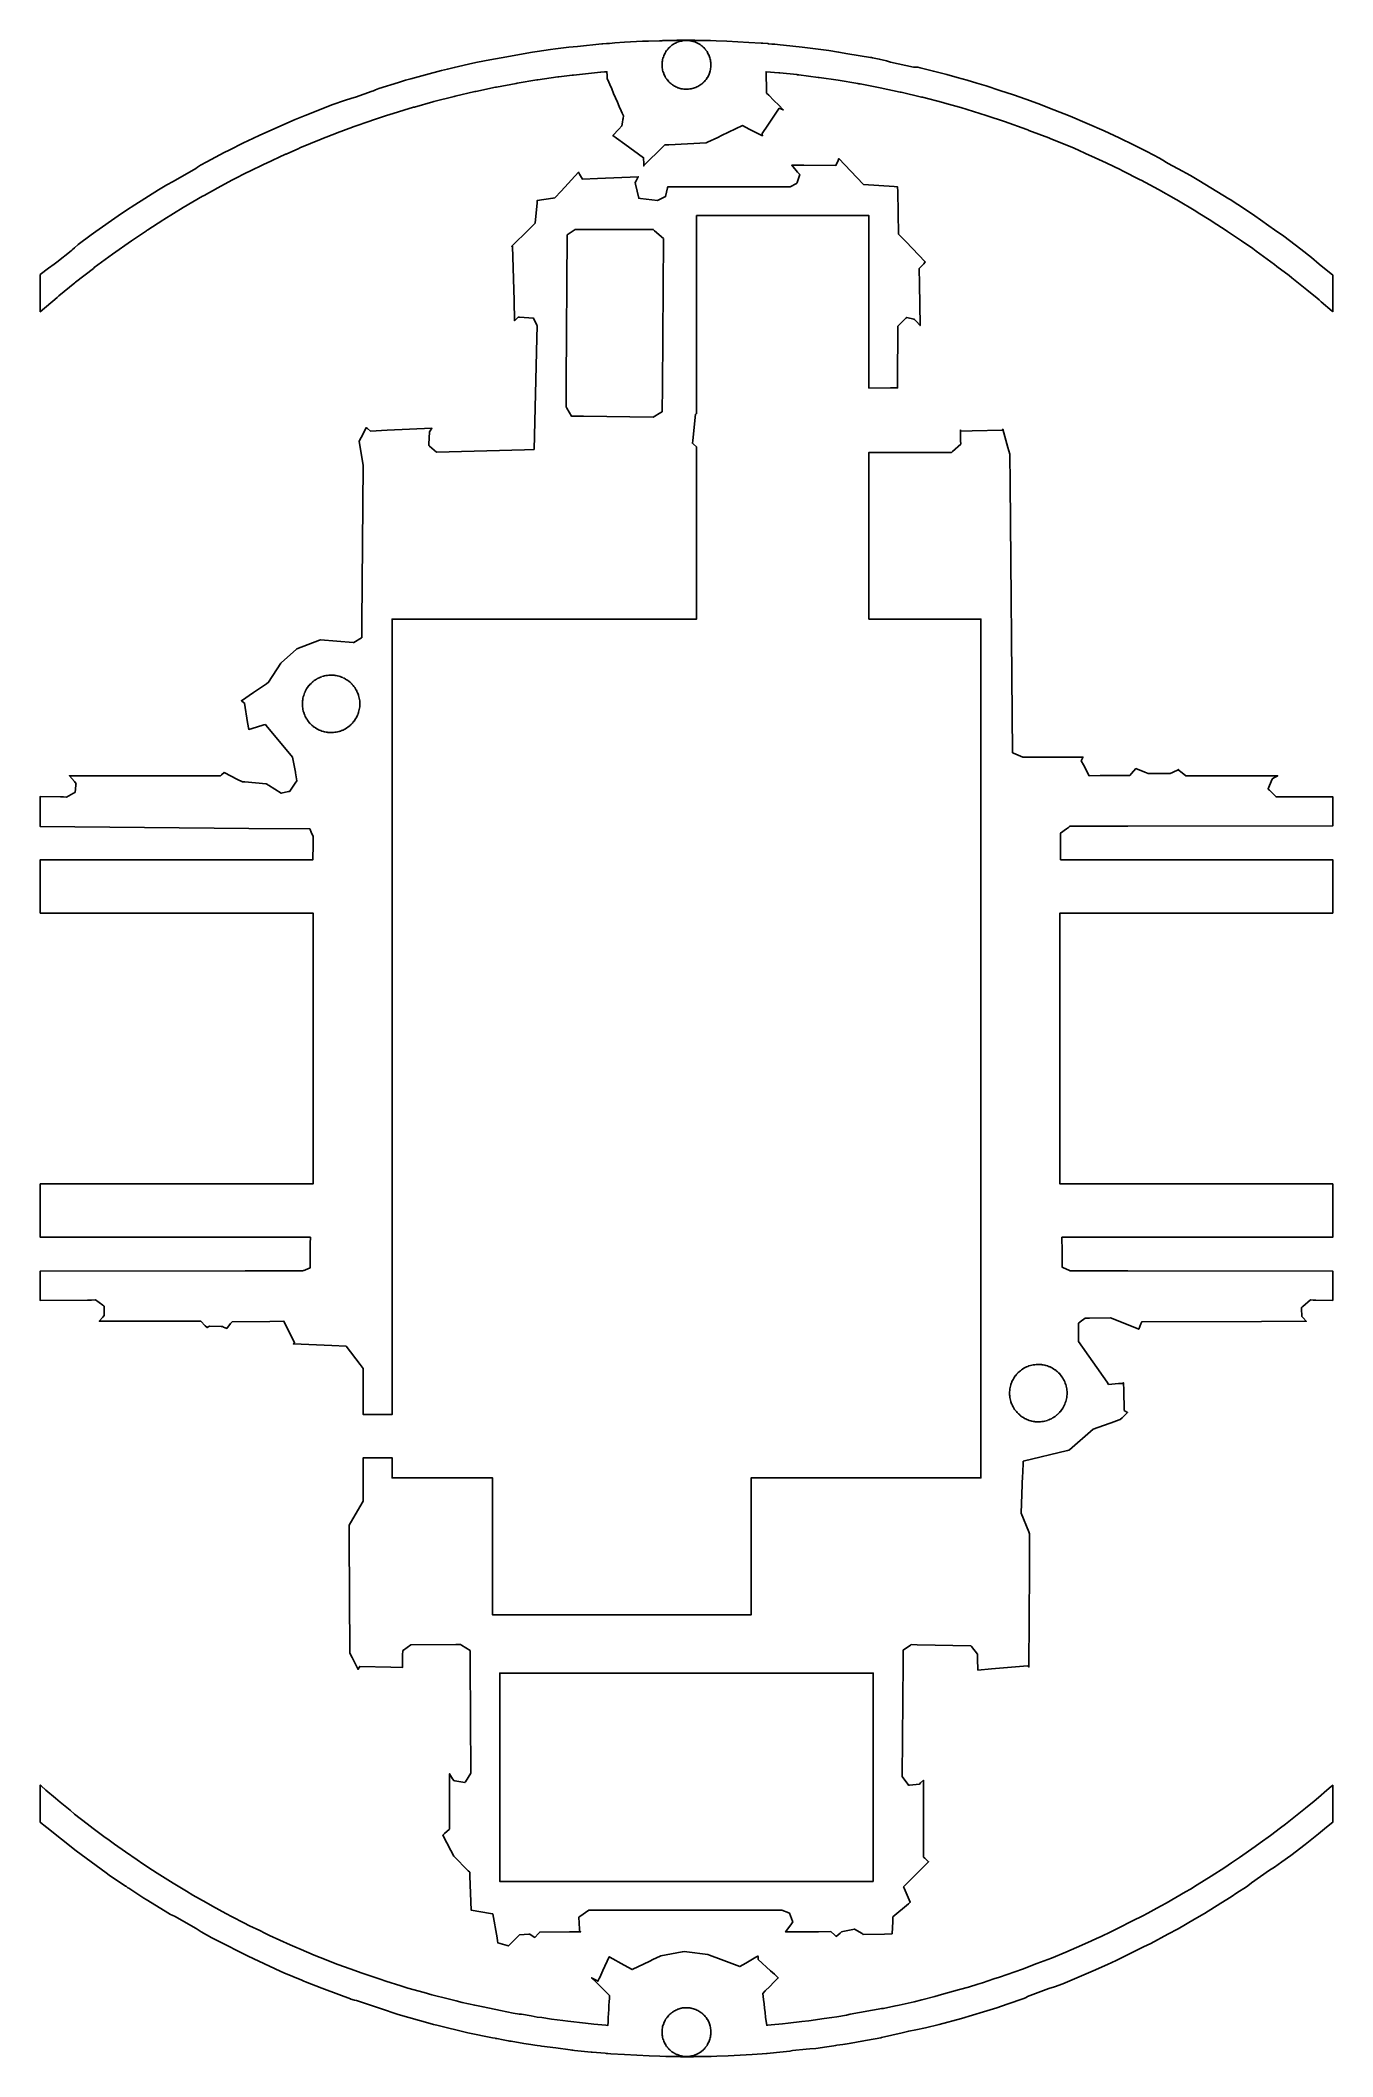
# Model space of a CAD drawing. Header units: millimetres. Extents: x -45 to 45, y -70 to 70.
import ezdxf

# ---------------------------------------------------------------- set-up
doc = ezdxf.new("R2010")
doc.units = ezdxf.units.MM
doc.layers.add('lower', color=7, linetype='Continuous')

msp = doc.modelspace()

# ---------------------------------------------------------------- linework, layer by layer
at = {"layer": 'lower'}
for points in [[(-44.42, 54.34), (-44.04, 54.62), (-43.84, 54.76), (-42.86, 55.55), (-42.78, 55.63), (-42.63, 55.77), (-42.37, 55.98), (-41.46, 56.66), (-41.13, 56.9), (-39.57, 57.98), (-39, 58.38), (-38.41, 58.76), (-36.78, 59.8), (-36.18, 60.14), (-35.75, 60.37), (-34.18, 61.28), (-34.05, 61.38), (-33.85, 61.51), (-33.41, 61.74), (-32.2, 62.39), (-31.84, 62.57), (-30.84, 63.07), (-30.55, 63.21), (-29.75, 63.59), (-29.08, 63.89), (-27.26, 64.7), (-26.55, 64.98), (-24.62, 65.75), (-23.81, 66.02), (-23.31, 66.18), (-23.04, 66.26), (-21.88, 66.66), (-21.8, 66.7), (-21.66, 66.77), (-21.42, 66.86), (-20.06, 67.28), (-19.56, 67.43), (-19.19, 67.53), (-18.17, 67.81), (-17.06, 68.1), (-16.65, 68.21), (-16.17, 68.31), (-14.88, 68.61), (-14.56, 68.68), (-13.69, 68.86), (-12.9, 69), (-10.72, 69.38), (-10.39, 69.43), (-9.46, 69.57), (-9.12, 69.61), (-8.19, 69.73), (-7.58, 69.79), (-5.9, 69.96), (-5.82, 69.97), (-5.58, 69.99), (-5.37, 70), (-5, 70.03), (-4.32, 70.07), (-3.07, 70.14), (-2.65, 70.16), (-1.88, 70.18), (-1.73, 70.18), (-1.7, 70.18), (-1.67, 70.19), (-0.75, 70.2), (-0.74, 70.2), (-0.73, 70.2), (-0.71, 70.2), (-0.66, 70.21), (-0.63, 70.21), (-0.59, 70.21), (-0.54, 70.21), (-0.48, 70.21), (-0.39, 70.21), (-0.33, 70.21), (-0.26, 70.21), (-0.19, 70.21), (-0.14, 70.21), (-0.13, 70.21), (-0.08, 70.21), (-0.06, 70.21), (-0.02, 70.21), (-0.01, 70.21), (0.04, 70.21), (0.1, 70.21), (0.16, 70.21), (0.22, 70.21), (0.26, 70.21), (0.32, 70.21), (0.37, 70.21), (0.41, 70.21), (0.45, 70.21), (0.47, 70.21), (0.5, 70.21), (0.52, 70.21), (0.53, 70.21), (0.54, 70.21), (0.55, 70.21), (0.63, 70.2), (1.07, 70.19), (1.12, 70.19), (1.41, 70.19), (1.44, 70.19), (1.47, 70.19), (1.49, 70.19), (1.51, 70.19), (1.66, 70.19), (2.07, 70.18), (2.82, 70.15), (4.35, 70.06), (5.19, 70.02), (5.31, 70.01), (5.66, 69.98), (5.72, 69.97), (5.95, 69.95), (6.16, 69.94), (6.53, 69.9), (6.75, 69.88), (7.4, 69.81), (8.06, 69.74), (8.99, 69.62), (9.91, 69.5), (10.59, 69.39), (11.23, 69.27), (12.81, 69.01), (12.88, 69.01), (12.96, 69), (13.42, 68.9), (13.92, 68.77), (14.2, 68.7), (15.8, 68.35), (15.91, 68.35), (16.1, 68.33), (16.27, 68.3), (17.2, 68.06), (18.14, 67.82), (18.84, 67.63), (19.55, 67.43), (20.22, 67.23), (20.88, 67.03), (21.82, 66.72), (22.78, 66.41), (23.63, 66.11), (24.46, 65.81), (25.59, 65.37), (26.73, 64.92), (27.9, 64.41), (29.08, 63.9), (30.12, 63.41), (31.18, 62.9), (32.05, 62.46), (32.94, 62), (33.18, 61.86), (33.42, 61.71), (33.55, 61.63), (34.54, 61.09), (34.79, 60.97), (35.1, 60.8), (35.68, 60.44), (37.78, 59.16), (37.87, 59.12), (38.93, 58.42), (39.59, 57.98), (39.97, 57.71), (40.56, 57.3), (40.96, 57.02), (41.59, 56.56), (42.78, 55.66), (43.53, 55.08), (44.07, 54.63), (45, 53.86), (45, 51.31), (44.96, 51.34), (44.2, 52), (44.05, 52.13), (43.91, 52.25), (43.19, 52.84), (42.16, 53.66), (41.96, 53.83), (41.11, 54.47), (40.95, 54.6), (39.68, 55.52), (39.43, 55.71), (38.66, 56.24), (38.51, 56.35), (37.68, 56.9), (37.51, 57.01), (36.68, 57.55), (36.51, 57.66), (35.63, 58.2), (35.46, 58.31), (34.15, 59.09), (34.12, 59.11), (34.1, 59.12), (32.86, 59.82), (31.66, 60.46), (31.59, 60.5), (30.37, 61.12), (30.31, 61.15), (30.25, 61.18), (29.23, 61.67), (28.2, 62.15), (28.15, 62.17), (28.09, 62.2), (26.99, 62.69), (25.33, 63.37), (25.24, 63.41), (23.85, 63.94), (23.78, 63.97), (23.69, 64), (22.15, 64.56), (20.95, 64.95), (20.88, 64.98), (19.1, 65.52), (19.01, 65.55), (17.98, 65.84), (17.93, 65.85), (17.85, 65.87), (16.44, 66.24), (16.37, 66.26), (14.96, 66.59), (14.88, 66.61), (13.49, 66.9), (12.09, 67.17), (12.01, 67.18), (11.94, 67.2), (10.57, 67.43), (9.23, 67.62), (9.16, 67.63), (7.82, 67.8), (7.74, 67.81), (7.68, 67.82), (6.49, 67.94), (6.44, 67.94), (5.54, 68.02), (5.55, 67.75), (5.55, 67.47), (5.56, 67.19), (5.56, 66.91), (5.57, 66.73), (5.57, 66.54), (5.73, 66.38), (6.08, 66.03), (6.42, 65.69), (6.74, 65.36), (6.51, 65.46), (6.46, 65.48), (6.27, 65.2), (6.08, 64.92), (5.85, 64.59), (5.66, 64.31), (5.27, 63.72), (5.28, 63.67), (5.29, 63.56), (4.37, 64.03), (3.9, 64.27), (2.44, 63.57), (2.19, 63.45), (1.46, 63.11), (1.36, 63.06), (-1.22, 62.94), (-1.5, 62.92), (-1.64, 62.79), (-2.95, 61.52), (-2.96, 61.5), (-2.98, 61.45), (-2.98, 61.61), (-2.99, 62.03), (-4.3, 62.97), (-4.88, 63.39), (-5.13, 63.57), (-4.71, 64.02), (-4.5, 64.25), (-4.46, 64.52), (-4.43, 64.7), (-4.42, 64.76), (-4.39, 64.95), (-4.47, 65.13), (-4.55, 65.31), (-4.68, 65.61), (-4.81, 65.9), (-4.95, 66.21), (-5.08, 66.51), (-5.21, 66.82), (-5.35, 67.13), (-5.49, 67.45), (-5.52, 67.52), (-5.53, 67.77), (-5.54, 68.02), (-5.54, 68.02), (-5.71, 68.01), (-5.96, 67.99), (-5.98, 67.99), (-7.88, 67.79), (-7.97, 67.78), (-8.9, 67.67), (-8.95, 67.66), (-10.36, 67.46), (-10.43, 67.45), (-11.8, 67.22), (-11.87, 67.21), (-13.24, 66.95), (-13.31, 66.94), (-14.68, 66.65), (-14.75, 66.64), (-16.12, 66.32), (-16.18, 66.3), (-17.6, 65.94), (-17.67, 65.92), (-18.95, 65.56), (-19.01, 65.55), (-20.74, 65.02), (-20.83, 64.99), (-21.94, 64.63), (-21.99, 64.61), (-23.21, 64.18), (-23.27, 64.16), (-24.32, 63.77), (-24.37, 63.75), (-25.39, 63.35), (-25.44, 63.33), (-26.92, 62.72), (-26.99, 62.68), (-27.89, 62.29), (-27.93, 62.27), (-29.29, 61.64), (-29.36, 61.61), (-30.51, 61.05), (-30.57, 61.02), (-31.57, 60.51), (-31.61, 60.49), (-31.66, 60.46), (-32.63, 59.94), (-33.59, 59.41), (-33.64, 59.38), (-33.7, 59.35), (-35.06, 58.56), (-36.4, 57.73), (-36.46, 57.69), (-37.52, 57.01), (-37.57, 56.98), (-37.61, 56.95), (-38.59, 56.29), (-38.66, 56.24), (-39.98, 55.31), (-41.24, 54.38), (-41.3, 54.33), (-42.54, 53.37), (-42.6, 53.32), (-43.71, 52.42), (-43.76, 52.37), (-43.83, 52.31), (-45, 51.31), (-45, 53.89), (-44.42, 54.34)], [(0.86, 69.97), (0.82, 69.99), (0.82, 69.99), (0.77, 70.01), (0.73, 70.04), (0.72, 70.04), (0.68, 70.06), (0.68, 70.06), (0.63, 70.08), (0.58, 70.1), (0.58, 70.1), (0.53, 70.12), (0.47, 70.13), (0.47, 70.13), (0.42, 70.15), (0.42, 70.15), (0.37, 70.16), (0.31, 70.17), (0.31, 70.17), (0.26, 70.18), (0.26, 70.18), (0.2, 70.19), (0.14, 70.19), (0.14, 70.19), (0.09, 70.2), (0.09, 70.2), (0.03, 70.2), (0.03, 70.2), (-0.03, 70.2), (-0.07, 70.2), (-0.07, 70.2), (-0.11, 70.2), (-0.16, 70.19), (-0.16, 70.19), (-0.22, 70.19), (-0.28, 70.18), (-0.28, 70.18), (-0.34, 70.16), (-0.34, 70.16), (-0.41, 70.15), (-0.41, 70.15), (-0.46, 70.14), (-0.52, 70.12), (-0.52, 70.12), (-0.58, 70.1), (-0.58, 70.1), (-0.64, 70.07), (-0.64, 70.07), (-0.71, 70.04), (-0.71, 70.04), (-0.77, 70.01), (-0.84, 69.98), (-0.84, 69.98), (-0.9, 69.95), (-0.9, 69.94), (-0.95, 69.91), (-0.96, 69.91), (-1.01, 69.87), (-1.01, 69.87), (-1.06, 69.83), (-1.11, 69.79), (-1.11, 69.78), (-1.16, 69.74), (-1.16, 69.74), (-1.22, 69.68), (-1.22, 69.68), (-1.28, 69.62), (-1.28, 69.62), (-1.33, 69.56), (-1.33, 69.55), (-1.38, 69.49), (-1.39, 69.49), (-1.43, 69.42), (-1.43, 69.42), (-1.47, 69.35), (-1.48, 69.34), (-1.51, 69.27), (-1.52, 69.27), (-1.55, 69.2), (-1.55, 69.19), (-1.58, 69.12), (-1.58, 69.12), (-1.61, 69.04), (-1.61, 69.04), (-1.64, 68.96), (-1.64, 68.96), (-1.66, 68.88), (-1.66, 68.87), (-1.67, 68.8), (-1.67, 68.79), (-1.69, 68.71), (-1.69, 68.71), (-1.7, 68.63), (-1.7, 68.63), (-1.7, 68.55), (-1.7, 68.54), (-1.7, 68.46), (-1.7, 68.46), (-1.7, 68.38), (-1.7, 68.37), (-1.69, 68.29), (-1.69, 68.29), (-1.68, 68.21), (-1.67, 68.21), (-1.66, 68.13), (-1.66, 68.12), (-1.64, 68.05), (-1.64, 68.04), (-1.61, 67.97), (-1.61, 67.96), (-1.59, 67.89), (-1.58, 67.88), (-1.55, 67.81), (-1.55, 67.8), (-1.52, 67.73), (-1.52, 67.73), (-1.48, 67.66), (-1.48, 67.65), (-1.43, 67.59), (-1.43, 67.58), (-1.39, 67.52), (-1.38, 67.51), (-1.34, 67.45), (-1.33, 67.45), (-1.28, 67.38), (-1.28, 67.38), (-1.23, 67.32), (-1.22, 67.32), (-1.17, 67.26), (-1.16, 67.26), (-1.1, 67.21), (-1.1, 67.2), (-1.04, 67.15), (-1.03, 67.15), (-0.97, 67.1), (-0.97, 67.1), (-0.9, 67.06), (-0.9, 67.06), (-0.83, 67.01), (-0.82, 67.01), (-0.75, 66.98), (-0.75, 66.97), (-0.68, 66.94), (-0.67, 66.94), (-0.6, 66.91), (-0.59, 66.91), (-0.52, 66.88), (-0.52, 66.88), (-0.44, 66.86), (-0.43, 66.86), (-0.36, 66.84), (-0.35, 66.84), (-0.27, 66.82), (-0.27, 66.82), (-0.19, 66.81), (-0.19, 66.81), (-0.11, 66.8), (-0.1, 66.8), (-0.02, 66.8), (-0.02, 66.8), (0.06, 66.8), (0.07, 66.8), (0.15, 66.81), (0.15, 66.81), (0.23, 66.82), (0.23, 66.82), (0.31, 66.83), (0.32, 66.83), (0.39, 66.85), (0.4, 66.85), (0.48, 66.87), (0.48, 66.87), (0.56, 66.89), (0.56, 66.89), (0.63, 66.92), (0.64, 66.92), (0.71, 66.96), (0.72, 66.96), (0.79, 66.99), (0.79, 67), (0.86, 67.03), (0.86, 67.04), (0.93, 67.08), (0.94, 67.08), (1, 67.13), (1.01, 67.13), (1.07, 67.18), (1.07, 67.18), (1.13, 67.23), (1.14, 67.24), (1.19, 67.29), (1.2, 67.29), (1.25, 67.35), (1.26, 67.35), (1.31, 67.41), (1.31, 67.42), (1.36, 67.48), (1.36, 67.48), (1.41, 67.55), (1.41, 67.55), (1.45, 67.62), (1.46, 67.62), (1.5, 67.69), (1.5, 67.7), (1.53, 67.77), (1.54, 67.77), (1.57, 67.84), (1.57, 67.85), (1.6, 67.92), (1.6, 67.93), (1.63, 68), (1.63, 68.01), (1.65, 68.08), (1.65, 68.09), (1.67, 68.17), (1.67, 68.17), (1.68, 68.25), (1.68, 68.25), (1.69, 68.33), (1.69, 68.34), (1.7, 68.42), (1.7, 68.42), (1.7, 68.5), (1.7, 68.58), (1.7, 68.58), (1.69, 68.66), (1.69, 68.66), (1.68, 68.74), (1.68, 68.74), (1.67, 68.82), (1.67, 68.82), (1.65, 68.9), (1.65, 68.9), (1.63, 68.98), (1.63, 68.98), (1.61, 69.06), (1.61, 69.06), (1.58, 69.13), (1.58, 69.14), (1.55, 69.21), (1.54, 69.21), (1.51, 69.28), (1.51, 69.28), (1.47, 69.35), (1.47, 69.36), (1.43, 69.42), (1.43, 69.43), (1.38, 69.49), (1.38, 69.49), (1.33, 69.55), (1.33, 69.56), (1.28, 69.62), (1.28, 69.62), (1.25, 69.65), (1.22, 69.68), (1.22, 69.69), (1.17, 69.73), (1.17, 69.74), (1.12, 69.78), (1.11, 69.78), (1.07, 69.82), (1.03, 69.85), (1.03, 69.86), (0.99, 69.88), (0.95, 69.91), (0.95, 69.91), (0.91, 69.94), (0.9, 69.94), (0.86, 69.97)], [(-43.59, 17.52), (-43.39, 17.52), (-43.18, 17.51), (-42.68, 17.78), (-42.66, 17.79), (-42.65, 17.8), (-42.62, 17.81), (-42.6, 17.83), (-42.58, 17.83), (-42.52, 18.35), (-42.52, 18.36), (-42.52, 18.37), (-42.52, 18.38), (-42.51, 18.43), (-42.63, 18.59), (-42.97, 19), (-40.12, 19), (-32.45, 19), (-32.38, 19.06), (-32.19, 19.21), (-31.26, 18.74), (-30.91, 18.57), (-30.75, 18.56), (-29.27, 18.43), (-29.18, 18.38), (-29.17, 18.37), (-29.16, 18.36), (-29.14, 18.35), (-29.12, 18.34), (-28.22, 17.78), (-27.71, 17.89), (-27.69, 17.9), (-27.67, 17.9), (-27.65, 17.9), (-27.64, 17.91), (-27.62, 17.91), (-27.2, 18.55), (-27.19, 18.56), (-27.14, 18.64), (-27.23, 19.2), (-27.24, 19.24), (-27.43, 20.3), (-29.28, 22.5), (-29.33, 22.56), (-29.43, 22.53), (-29.95, 22.38), (-30.49, 22.22), (-30.57, 22.71), (-30.78, 24.05), (-30.84, 24.09), (-31, 24.22), (-30.15, 24.79), (-29.25, 25.4), (-29.1, 25.5), (-28.26, 26.83), (-28.23, 26.86), (-27.16, 27.8), (-27.13, 27.83), (-25.55, 28.43), (-25.5, 28.45), (-23.22, 28.28), (-23.16, 28.28), (-22.64, 28.59), (-22.62, 28.6), (-22.62, 29.33), (-22.61, 29.65), (-22.51, 40.63), (-22.77, 42.13), (-22.79, 42.3), (-22.66, 42.55), (-22.31, 43.23), (-22.22, 43.17), (-22, 43), (-20.84, 43.05), (-17.73, 43.19), (-17.85, 43.02), (-17.89, 42.95), (-17.94, 42.09), (-17.94, 41.99), (-17.89, 41.95), (-17.4, 41.52), (-11.28, 41.7), (-10.61, 41.72), (-10.43, 49.47), (-10.41, 50.32), (-10.43, 50.37), (-10.65, 50.86), (-11.62, 50.92), (-11.72, 50.92), (-11.79, 50.86), (-11.97, 50.68), (-12.01, 52.09), (-12.12, 55.87), (-12.13, 55.87), (-12.17, 55.87), (-10.98, 57.04), (-10.54, 57.47), (-10.41, 58.89), (-10.4, 59.05), (-9.3, 59.21), (-9.18, 59.23), (-8.73, 59.71), (-7.51, 61.02), (-7.44, 60.89), (-7.25, 60.55), (-6.2, 60.59), (-3.36, 60.71), (-3.51, 60.42), (-3.57, 60.31), (-3.55, 60.2), (-3.33, 59.21), (-3.2, 59.2), (-2.02, 59.06), (-1.52, 59.3), (-1.46, 59.33), (-1.32, 59.93), (-1.3, 60), (-0.46, 60), (7.21, 60.01), (7.65, 60.24), (7.69, 60.26), (7.71, 60.32), (7.89, 60.86), (7.74, 61.03), (7.33, 61.51), (8.17, 61.51), (10.41, 61.5), (10.56, 61.85), (10.61, 61.97), (11.87, 60.66), (12.33, 60.17), (14.47, 60.02), (14.7, 60), (14.71, 59.68), (14.77, 56.72), (15.27, 56.2), (16.63, 54.78), (16.52, 54.65), (16.2, 54.31), (16.22, 53.24), (16.27, 50.34), (15.99, 50.66), (15.88, 50.77), (15.83, 50.79), (15.34, 50.91), (15.27, 50.85), (14.72, 50.3), (14.7, 46.42), (14.7, 46), (14.21, 46), (12.7, 45.99), (12.7, 46.48), (12.7, 55.58), (12.7, 58), (1.88, 58), (0.7, 58), (0.7, 55.58), (0.7, 45.14), (0.7, 44.22), (0.65, 44.18), (0.63, 44.17), (0.43, 42.35), (0.41, 42.15), (0.48, 42.09), (0.7, 41.89), (0.7, 41.31), (0.7, 32.23), (0.7, 29.9), (-15.36, 29.9), (-20.5, 29.9), (-20.5, 29.62), (-20.5, 28.16), (-20.5, 28.11), (-20.5, 28.06), (-20.5, 28.01), (-20.5, 27.96), (-20.5, 27.91), (-20.5, 27.85), (-20.5, 27.79), (-20.5, 27.72), (-20.5, 27.66), (-20.5, 27.59), (-20.5, 27.52), (-20.5, 27.45), (-20.5, 27.37), (-20.5, 27.3), (-20.5, 27.22), (-20.5, 27.14), (-20.5, 27.07), (-20.5, 26.99), (-20.5, 26.92), (-20.5, 26.85), (-20.5, 26.78), (-20.5, 26.72), (-20.5, 26.66), (-20.5, 26.61), (-20.5, 26.57), (-20.5, 26.53), (-20.5, 26.5), (-20.5, -21.11), (-20.5, -21.13), (-20.5, -21.17), (-20.5, -21.21), (-20.5, -21.26), (-20.5, -23.52), (-20.5, -23.54), (-20.5, -23.56), (-20.5, -23.58), (-20.5, -23.61), (-20.5, -23.64), (-20.5, -23.67), (-20.5, -23.7), (-20.5, -23.74), (-20.5, -23.78), (-20.5, -23.82), (-20.5, -23.86), (-20.5, -23.9), (-20.5, -23.94), (-20.5, -23.98), (-20.5, -24.03), (-20.5, -24.07), (-20.5, -24.99), (-20.5, -25.5), (-20.91, -25.5), (-21.27, -25.5), (-22.51, -25.5), (-22.51, -23.8), (-22.51, -22.29), (-22.72, -22.01), (-23.71, -20.72), (-24.7, -20.68), (-27.37, -20.57), (-27.35, -20.55), (-27.29, -20.48), (-27.5, -20.08), (-28.04, -19), (-29.02, -19.01), (-31.64, -19.03), (-31.75, -19.15), (-32.02, -19.49), (-32.24, -19.4), (-32.32, -19.37), (-32.41, -19.36), (-33.21, -19.34), (-33.26, -19.37), (-33.39, -19.44), (-33.51, -19.32), (-33.83, -19), (-38.99, -19), (-40.9, -19), (-40.65, -18.71), (-40.56, -18.6), (-40.55, -18.53), (-40.55, -18.52), (-40.55, -17.96), (-40.56, -17.95), (-40.57, -17.94), (-40.58, -17.93), (-40.6, -17.92), (-40.62, -17.9), (-40.65, -17.88), (-41.15, -17.51), (-41.43, -17.52), (-41.71, -17.52), (-45, -17.55), (-45, -15.5), (-30.73, -15.49), (-28.73, -15.49), (-26.73, -15.49), (-26.69, -15.47), (-26.64, -15.45), (-26.59, -15.43), (-26.54, -15.41), (-26.21, -15.28), (-26.21, -15.11), (-26.2, -14.86), (-26.2, -14.4), (-26.2, -13.57), (-26.19, -13.14), (-45, -13.14), (-45, -9.43), (-26, -9.43), (-26, -9.34), (-26, -9.34), (-26, -9.34), (-26, -8.55), (-26, -8.55), (-26, -8.54), (-26, -8.53), (-26, -7.83), (-26, -7.82), (-26, -7.81), (-26, -7.18), (-26, -7.17), (-26, -7.15), (-26, -7.13), (-26, -6.56), (-26, -6.54), (-26, -6.52), (-26, -6.5), (-26, -6.48), (-26, -6.46), (-26, -6.45), (-26, -6.43), (-26, -6.41), (-26, -6.4), (-26, -6.38), (-26, -6.37), (-26, -6.36), (-26, -6.35), (-26, -6.34), (-26, 4.25), (-26, 6.49), (-26, 6.5), (-26, 6.51), (-26, 6.53), (-26, 6.54), (-26, 6.56), (-26, 6.57), (-26, 6.59), (-26, 6.61), (-26, 6.63), (-26, 6.65), (-26, 6.67), (-26, 6.69), (-26, 6.71), (-26, 6.74), (-26, 7.26), (-26, 7.28), (-26, 7.3), (-26, 7.89), (-26, 7.91), (-26, 7.92), (-26, 7.94), (-26, 8.61), (-26, 8.62), (-26, 8.62), (-26, 8.63), (-26, 8.64), (-26, 9.42), (-26, 9.42), (-26, 9.42), (-26, 9.42), (-26, 9.43), (-45, 9.43), (-45, 13.14), (-29.82, 13.14), (-26.02, 13.14), (-26.02, 13.31), (-26.01, 14.07), (-26.01, 14.5), (-26.01, 14.77), (-26.13, 15.06), (-26.16, 15.13), (-26.18, 15.19), (-26.2, 15.24), (-26.22, 15.29), (-30.49, 15.33), (-45, 15.45), (-45, 17.55), (-43.59, 17.52)], [(-8.23, 56.71), (-8.31, 56.66), (-8.38, 46.44), (-8.39, 44.68), (-8.33, 44.59), (-8.01, 44.04), (-7.17, 44.03), (-2.32, 43.96), (-1.78, 44.29), (-1.69, 44.34), (-1.68, 46.11), (-1.61, 56.4), (-2.22, 56.95), (-2.32, 57.04), (-6.95, 57.04), (-7.75, 57.04), (-8.23, 56.71)], [(26.05, 13.13), (44.94, 13.14), (45, 13.14), (45, 9.43), (26.45, 9.43), (26, 9.43), (26, 9.42), (26, 9.42), (26, 9.41), (26, 8.6), (26, 8.59), (26, 8.59), (26, 8.58), (26, 7.86), (26, 7.85), (26, 7.84), (26, 7.2), (26, 7.18), (26, 7.16), (26, 7.15), (26, 6.56), (26, 6.54), (26, 6.52), (26, 6.5), (26, 6.48), (26, 6.46), (26, 6.45), (26, 6.43), (26, 6.41), (26, 6.4), (26, 6.38), (26, 6.37), (26, 6.36), (26, 6.35), (26, 6.34), (26, -4.25), (26, -6.49), (26, -6.5), (26, -6.51), (26, -6.53), (26, -6.54), (26, -6.56), (26, -6.57), (26, -6.59), (26, -6.61), (26, -6.63), (26, -6.65), (26, -6.67), (26, -6.69), (26, -6.71), (26, -6.74), (26, -7.25), (26, -7.27), (26, -7.29), (26, -7.87), (26, -7.88), (26, -7.9), (26, -7.91), (26, -8.56), (26, -8.57), (26, -8.58), (26, -8.59), (26, -9.34), (26, -9.34), (26, -9.34), (26, -9.34), (26, -9.43), (45, -9.43), (45, -13.14), (30.89, -13.14), (26.15, -13.14), (26.16, -14.12), (26.16, -14.67), (26.16, -15.01), (26.16, -15.22), (26.52, -15.39), (26.58, -15.42), (26.63, -15.44), (26.68, -15.47), (26.73, -15.49), (30.73, -15.49), (45, -15.5), (45, -17.54), (43.83, -17.52), (43.65, -17.52), (43.46, -17.51), (42.92, -17.96), (42.9, -17.98), (42.87, -18), (42.86, -18.02), (42.84, -18.03), (42.83, -18.03), (42.83, -18.04), (42.83, -18.04), (42.82, -18.04), (42.82, -18.05), (42.82, -18.11), (42.85, -18.66), (42.94, -18.76), (43.16, -19), (40.05, -19.01), (31.71, -19.03), (31.65, -19.17), (31.49, -19.55), (30.06, -18.96), (29.52, -18.75), (28.07, -18.77), (27.77, -18.78), (27.42, -19.04), (27.4, -19.06), (27.31, -19.13), (27.31, -19.19), (27.29, -20.41), (29.29, -23.24), (29.39, -23.39), (30.09, -23.34), (30.14, -23.34), (30.37, -23.32), (30.39, -23.31), (30.43, -23.28), (30.45, -23.8), (30.49, -25.21), (30.55, -25.25), (30.72, -25.36), (30.34, -25.71), (30.19, -25.84), (29.87, -25.95), (29.83, -25.97), (28.32, -26.51), (26.67, -27.94), (26.62, -27.98), (26.54, -28), (23.45, -28.75), (23.42, -29.63), (23.41, -29.72), (23.3, -32.37), (23.83, -33.66), (23.89, -33.8), (23.88, -36.31), (23.85, -43.08), (23.82, -43.06), (23.75, -43), (21.23, -43.21), (20.29, -43.29), (20.27, -42.48), (20.26, -42.17), (19.85, -41.64), (19.81, -41.59), (16.06, -41.52), (15.65, -41.51), (15.6, -41.55), (15.09, -41.89), (15.08, -42.76), (15.01, -50.71), (15.41, -51.24), (15.45, -51.3), (15.53, -51.3), (16.23, -51.23), (16.3, -51.15), (16.5, -50.96), (16.5, -52.41), (16.5, -56.31), (16.6, -56.39), (16.86, -56.63), (15.6, -57.9), (15.12, -58.38), (15.17, -58.48), (15.58, -59.46), (15.46, -59.56), (14.37, -60.48), (14.36, -60.79), (14.32, -61.65), (13.78, -61.67), (12.3, -61.71), (12.3, -61.68), (12.29, -61.67), (12.24, -61.64), (11.69, -61.33), (10.89, -61.5), (10.8, -61.52), (10.7, -61.61), (10.43, -61.84), (10.33, -61.75), (10.05, -61.5), (9.19, -61.51), (6.9, -61.52), (7.26, -61.02), (7.4, -60.83), (7.38, -60.77), (7.17, -60.22), (7.12, -60.2), (6.65, -60.01), (5.33, -60.01), (-6.8, -60.01), (-7.42, -60.44), (-7.49, -60.49), (-7.44, -61.34), (-7.44, -61.43), (-7.42, -61.45), (-7.36, -61.51), (-8.14, -61.51), (-10.22, -61.53), (-10.31, -61.63), (-10.56, -61.9), (-10.81, -61.75), (-10.9, -61.69), (-10.97, -61.69), (-11.63, -61.72), (-12.16, -62.26), (-12.24, -62.33), (-12.4, -62.5), (-12.5, -62.47), (-13.13, -62.29), (-13.16, -62.14), (-13.19, -61.94), (-13.49, -60.27), (-13.64, -60.24), (-15, -60), (-15.09, -57.63), (-15.1, -57.37), (-15.21, -57.26), (-16.2, -56.25), (-16.41, -55.86), (-16.98, -54.79), (-16.85, -54.67), (-16.5, -54.36), (-16.5, -53.31), (-16.5, -50.51), (-16.29, -50.85), (-16.21, -50.97), (-16.13, -50.99), (-15.43, -51.12), (-15.39, -51.06), (-15.01, -50.47), (-15.06, -42.77), (-15.07, -41.93), (-15.67, -41.55), (-15.73, -41.51), (-16.07, -41.51), (-19.2, -41.52), (-19.71, -41.89), (-19.76, -41.93), (-19.77, -42.25), (-19.77, -43.1), (-20.58, -43.08), (-22.75, -43.03), (-22.84, -43.18), (-22.87, -43.24), (-23.29, -42.41), (-23.45, -42.1), (-23.49, -34.08), (-23.5, -33.2), (-23.4, -33.04), (-22.51, -31.52), (-22.51, -30.1), (-22.51, -28.5), (-21.27, -28.5), (-20.91, -28.5), (-20.5, -28.5), (-20.5, -29.4), (-20.5, -29.62), (-20.5, -29.9), (-13.76, -29.9), (-13.5, -29.9), (-13.5, -30.25), (-13.5, -39.45), (-12.84, -39.45), (4.5, -39.45), (4.5, -30.25), (4.5, -29.9), (5.09, -29.9), (20.5, -29.9), (20.5, -29.67), (20.5, -29.43), (20.5, -28.94), (20.5, -27.71), (20.5, -27.64), (20.5, -27.57), (20.5, -27.49), (20.5, -27.42), (20.5, -27.34), (20.5, -27.27), (20.5, -27.19), (20.5, -27.11), (20.5, -27.04), (20.5, -26.97), (20.5, -26.9), (20.5, -26.83), (20.5, -26.77), (20.5, -26.71), (20.5, -26.66), (20.5, -26.61), (20.5, -26.58), (20.5, -26.55), (20.5, -26.53), (20.5, 24.68), (20.5, 24.71), (20.5, 24.76), (20.5, 24.82), (20.5, 27.22), (20.5, 27.23), (20.5, 27.25), (20.5, 27.28), (20.5, 27.31), (20.5, 27.34), (20.5, 27.37), (20.5, 27.41), (20.5, 27.45), (20.5, 27.5), (20.5, 27.54), (20.5, 27.59), (20.5, 27.64), (20.5, 27.69), (20.5, 27.74), (20.5, 27.79), (20.5, 27.83), (20.5, 27.88), (20.5, 27.93), (20.5, 27.98), (20.5, 28.02), (20.5, 28.07), (20.5, 28.11), (20.5, 28.15), (20.5, 28.19), (20.5, 28.23), (20.5, 28.26), (20.5, 28.3), (20.5, 29.62), (20.5, 29.9), (14.59, 29.9), (12.7, 29.9), (12.7, 32.23), (12.7, 41.02), (12.7, 41.51), (17.06, 41.51), (18.46, 41.51), (18.52, 41.57), (19.1, 42.09), (19.09, 42.35), (19.08, 43.07), (19.09, 43.05), (19.11, 43), (19.89, 43.02), (22, 43.07), (22, 43.09), (22.02, 43.13), (22.38, 41.86), (22.51, 41.38), (22.53, 39.34), (22.71, 20.6), (22.78, 20.57), (23.43, 20.3), (24.57, 20.3), (27.61, 20.29), (27.58, 20.22), (27.49, 20.04), (27.64, 19.76), (28.04, 19), (28.81, 19.01), (30.87, 19.01), (30.99, 19.14), (31.3, 19.49), (31.93, 19.24), (32.16, 19.15), (32.31, 19.15), (33.69, 19.15), (33.85, 19.23), (34.28, 19.44), (34.28, 19.42), (34.27, 19.38), (34.4, 19.28), (34.77, 19), (39.44, 19), (41.18, 19), (40.9, 18.85), (40.8, 18.79), (40.77, 18.72), (40.5, 18.08), (40.51, 18.07), (40.51, 18.07), (40.51, 18.07), (40.52, 18.06), (40.53, 18.05), (40.54, 18.03), (40.56, 18.01), (40.59, 17.99), (41.06, 17.52), (41.62, 17.52), (45, 17.53), (45, 15.5), (30.73, 15.49), (28.73, 15.49), (26.73, 15.49), (26.67, 15.45), (26.61, 15.4), (26.54, 15.35), (26.46, 15.29), (26.05, 15), (26.05, 14.75), (26.05, 14.33), (26.05, 13.59), (26.05, 13.13)], [(-26.74, 23.8), (-26.74, 23.79), (-26.73, 23.7), (-26.73, 23.69), (-26.71, 23.6), (-26.71, 23.6), (-26.69, 23.51), (-26.69, 23.5), (-26.66, 23.41), (-26.66, 23.4), (-26.63, 23.32), (-26.63, 23.31), (-26.59, 23.22), (-26.59, 23.22), (-26.55, 23.13), (-26.55, 23.12), (-26.51, 23.04), (-26.5, 23.04), (-26.46, 22.96), (-26.45, 22.95), (-26.4, 22.87), (-26.4, 22.87), (-26.34, 22.79), (-26.34, 22.79), (-26.28, 22.71), (-26.28, 22.71), (-26.22, 22.64), (-26.21, 22.63), (-26.15, 22.57), (-26.14, 22.56), (-26.07, 22.5), (-26.07, 22.49), (-26, 22.44), (-25.99, 22.43), (-25.92, 22.38), (-25.91, 22.37), (-25.84, 22.32), (-25.83, 22.32), (-25.75, 22.27), (-25.74, 22.26), (-25.66, 22.22), (-25.65, 22.22), (-25.57, 22.18), (-25.56, 22.17), (-25.48, 22.14), (-25.47, 22.14), (-25.39, 22.1), (-25.38, 22.1), (-25.29, 22.07), (-25.28, 22.07), (-25.2, 22.05), (-25.19, 22.05), (-25.1, 22.03), (-25.09, 22.03), (-25, 22.02), (-24.99, 22.01), (-24.9, 22.01), (-24.89, 22.01), (-24.8, 22), (-24.79, 22), (-24.7, 22), (-24.69, 22), (-24.6, 22.01), (-24.59, 22.01), (-24.5, 22.02), (-24.49, 22.02), (-24.4, 22.03), (-24.39, 22.03), (-24.3, 22.05), (-24.3, 22.05), (-24.21, 22.07), (-24.2, 22.08), (-24.11, 22.1), (-24.1, 22.11), (-24.02, 22.14), (-24.01, 22.14), (-23.93, 22.18), (-23.92, 22.18), (-23.84, 22.22), (-23.83, 22.22), (-23.75, 22.27), (-23.74, 22.27), (-23.66, 22.32), (-23.66, 22.32), (-23.58, 22.38), (-23.58, 22.38), (-23.5, 22.44), (-23.5, 22.44), (-23.43, 22.5), (-23.42, 22.51), (-23.35, 22.57), (-23.35, 22.57), (-23.28, 22.64), (-23.28, 22.65), (-23.22, 22.71), (-23.21, 22.72), (-23.16, 22.79), (-23.15, 22.8), (-23.1, 22.87), (-23.09, 22.88), (-23.04, 22.96), (-23.04, 22.96), (-22.99, 23.04), (-22.99, 23.05), (-22.95, 23.13), (-22.94, 23.14), (-22.91, 23.22), (-22.9, 23.23), (-22.87, 23.32), (-22.87, 23.32), (-22.84, 23.41), (-22.84, 23.42), (-22.81, 23.51), (-22.81, 23.51), (-22.79, 23.6), (-22.79, 23.61), (-22.77, 23.7), (-22.77, 23.71), (-22.76, 23.8), (-22.76, 23.81), (-22.75, 23.9), (-22.75, 23.91), (-22.75, 24), (-22.75, 24.01), (-22.75, 24.1), (-22.75, 24.11), (-22.76, 24.2), (-22.76, 24.21), (-22.77, 24.3), (-22.77, 24.31), (-22.79, 24.4), (-22.79, 24.4), (-22.81, 24.49), (-22.81, 24.5), (-22.84, 24.59), (-22.84, 24.6), (-22.87, 24.68), (-22.87, 24.69), (-22.91, 24.78), (-22.91, 24.78), (-22.95, 24.87), (-22.95, 24.88), (-22.99, 24.96), (-23, 24.96), (-23.04, 25.04), (-23.05, 25.05), (-23.1, 25.13), (-23.1, 25.13), (-23.16, 25.21), (-23.16, 25.21), (-23.22, 25.29), (-23.22, 25.29), (-23.28, 25.36), (-23.29, 25.37), (-23.35, 25.43), (-23.36, 25.44), (-23.43, 25.5), (-23.43, 25.51), (-23.5, 25.56), (-23.51, 25.57), (-23.58, 25.62), (-23.59, 25.63), (-23.66, 25.68), (-23.67, 25.68), (-23.75, 25.73), (-23.76, 25.74), (-23.84, 25.78), (-23.85, 25.78), (-23.93, 25.82), (-23.94, 25.83), (-24.02, 25.86), (-24.03, 25.86), (-24.11, 25.9), (-24.12, 25.9), (-24.21, 25.93), (-24.22, 25.93), (-24.3, 25.95), (-24.31, 25.95), (-24.4, 25.97), (-24.41, 25.97), (-24.5, 25.98), (-24.51, 25.99), (-24.6, 25.99), (-24.61, 25.99), (-24.7, 26), (-24.71, 26), (-24.8, 26), (-24.81, 26), (-24.9, 25.99), (-24.91, 25.99), (-25, 25.98), (-25.01, 25.98), (-25.1, 25.97), (-25.11, 25.97), (-25.2, 25.95), (-25.2, 25.95), (-25.29, 25.93), (-25.3, 25.92), (-25.39, 25.9), (-25.4, 25.89), (-25.48, 25.86), (-25.49, 25.86), (-25.57, 25.82), (-25.58, 25.82), (-25.66, 25.78), (-25.67, 25.78), (-25.75, 25.73), (-25.76, 25.73), (-25.84, 25.68), (-25.84, 25.68), (-25.92, 25.62), (-25.92, 25.62), (-26, 25.56), (-26, 25.56), (-26.07, 25.5), (-26.08, 25.49), (-26.15, 25.43), (-26.15, 25.43), (-26.22, 25.36), (-26.22, 25.35), (-26.28, 25.29), (-26.29, 25.28), (-26.34, 25.21), (-26.35, 25.2), (-26.4, 25.13), (-26.41, 25.12), (-26.46, 25.04), (-26.46, 25.04), (-26.51, 24.96), (-26.51, 24.95), (-26.55, 24.87), (-26.56, 24.86), (-26.59, 24.78), (-26.6, 24.77), (-26.63, 24.68), (-26.63, 24.68), (-26.66, 24.59), (-26.66, 24.58), (-26.69, 24.49), (-26.69, 24.49), (-26.71, 24.4), (-26.71, 24.39), (-26.73, 24.3), (-26.73, 24.29), (-26.74, 24.2), (-26.74, 24.19), (-26.75, 24.1), (-26.75, 24.09), (-26.75, 24), (-26.75, 23.99), (-26.75, 23.9), (-26.75, 23.89), (-26.74, 23.8)], [(25.82, -25.5), (25.83, -25.49), (25.9, -25.43), (25.9, -25.43), (25.97, -25.36), (25.97, -25.35), (26.03, -25.29), (26.04, -25.28), (26.09, -25.21), (26.1, -25.2), (26.15, -25.13), (26.16, -25.12), (26.21, -25.04), (26.21, -25.04), (26.26, -24.96), (26.26, -24.95), (26.3, -24.87), (26.31, -24.86), (26.34, -24.78), (26.35, -24.77), (26.38, -24.68), (26.38, -24.68), (26.41, -24.59), (26.41, -24.58), (26.44, -24.49), (26.44, -24.49), (26.46, -24.4), (26.46, -24.39), (26.48, -24.3), (26.48, -24.29), (26.49, -24.2), (26.49, -24.19), (26.5, -24.1), (26.5, -24.09), (26.5, -24), (26.5, -23.99), (26.5, -23.9), (26.5, -23.89), (26.49, -23.8), (26.49, -23.79), (26.48, -23.7), (26.48, -23.69), (26.46, -23.6), (26.46, -23.6), (26.44, -23.51), (26.44, -23.5), (26.41, -23.41), (26.41, -23.4), (26.38, -23.32), (26.38, -23.31), (26.34, -23.22), (26.34, -23.22), (26.3, -23.13), (26.3, -23.12), (26.26, -23.04), (26.25, -23.04), (26.21, -22.96), (26.2, -22.95), (26.15, -22.87), (26.15, -22.87), (26.09, -22.79), (26.09, -22.79), (26.03, -22.71), (26.03, -22.71), (25.97, -22.64), (25.96, -22.63), (25.9, -22.57), (25.89, -22.56), (25.82, -22.5), (25.82, -22.49), (25.75, -22.44), (25.74, -22.43), (25.67, -22.38), (25.66, -22.37), (25.59, -22.32), (25.58, -22.32), (25.5, -22.27), (25.49, -22.26), (25.41, -22.22), (25.4, -22.22), (25.32, -22.18), (25.31, -22.17), (25.23, -22.14), (25.22, -22.14), (25.14, -22.1), (25.13, -22.1), (25.04, -22.07), (25.03, -22.07), (24.95, -22.05), (24.94, -22.05), (24.85, -22.03), (24.84, -22.03), (24.75, -22.02), (24.74, -22.01), (24.65, -22.01), (24.64, -22.01), (24.55, -22), (24.54, -22), (24.45, -22), (24.44, -22), (24.35, -22.01), (24.34, -22.01), (24.25, -22.02), (24.24, -22.02), (24.15, -22.03), (24.14, -22.03), (24.05, -22.05), (24.05, -22.05), (23.96, -22.07), (23.95, -22.08), (23.86, -22.1), (23.85, -22.11), (23.77, -22.14), (23.76, -22.14), (23.68, -22.18), (23.67, -22.18), (23.59, -22.22), (23.58, -22.22), (23.5, -22.27), (23.49, -22.27), (23.41, -22.32), (23.41, -22.32), (23.33, -22.38), (23.33, -22.38), (23.25, -22.44), (23.25, -22.44), (23.18, -22.5), (23.17, -22.51), (23.1, -22.57), (23.1, -22.57), (23.03, -22.64), (23.03, -22.65), (22.97, -22.71), (22.96, -22.72), (22.91, -22.79), (22.9, -22.8), (22.85, -22.87), (22.84, -22.88), (22.79, -22.96), (22.79, -22.96), (22.74, -23.04), (22.74, -23.05), (22.7, -23.13), (22.69, -23.14), (22.66, -23.22), (22.65, -23.23), (22.62, -23.32), (22.62, -23.32), (22.59, -23.41), (22.59, -23.42), (22.56, -23.51), (22.56, -23.51), (22.54, -23.6), (22.54, -23.61), (22.52, -23.7), (22.52, -23.71), (22.51, -23.8), (22.51, -23.81), (22.5, -23.9), (22.5, -23.91), (22.5, -24), (22.5, -24.01), (22.5, -24.1), (22.5, -24.11), (22.51, -24.2), (22.51, -24.21), (22.52, -24.3), (22.52, -24.31), (22.54, -24.4), (22.54, -24.4), (22.56, -24.49), (22.56, -24.5), (22.59, -24.59), (22.59, -24.6), (22.62, -24.68), (22.62, -24.69), (22.66, -24.78), (22.66, -24.78), (22.7, -24.87), (22.7, -24.88), (22.74, -24.96), (22.75, -24.96), (22.79, -25.04), (22.8, -25.05), (22.85, -25.13), (22.85, -25.13), (22.91, -25.21), (22.91, -25.21), (22.97, -25.29), (22.97, -25.29), (23.03, -25.36), (23.04, -25.37), (23.1, -25.43), (23.11, -25.44), (23.18, -25.5), (23.18, -25.51), (23.25, -25.56), (23.26, -25.57), (23.33, -25.62), (23.34, -25.63), (23.41, -25.68), (23.42, -25.68), (23.5, -25.73), (23.51, -25.74), (23.59, -25.78), (23.6, -25.78), (23.68, -25.82), (23.69, -25.83), (23.77, -25.86), (23.78, -25.86), (23.86, -25.9), (23.87, -25.9), (23.96, -25.93), (23.97, -25.93), (24.05, -25.95), (24.06, -25.95), (24.15, -25.97), (24.16, -25.97), (24.25, -25.98), (24.26, -25.99), (24.35, -25.99), (24.36, -25.99), (24.45, -26), (24.46, -26), (24.55, -26), (24.56, -26), (24.65, -25.99), (24.66, -25.99), (24.75, -25.98), (24.76, -25.98), (24.85, -25.97), (24.86, -25.97), (24.95, -25.95), (24.95, -25.95), (25.04, -25.93), (25.05, -25.92), (25.14, -25.9), (25.15, -25.89), (25.23, -25.86), (25.24, -25.86), (25.32, -25.82), (25.33, -25.82), (25.41, -25.78), (25.42, -25.78), (25.5, -25.73), (25.51, -25.73), (25.59, -25.68), (25.59, -25.68), (25.67, -25.62), (25.67, -25.62), (25.75, -25.56), (25.75, -25.56), (25.82, -25.5)], [(13, -58), (13, -57.34), (13, -43.5), (-11.82, -43.5), (-13, -43.5), (-13, -57.34), (-13, -58), (-11.82, -58), (13, -58)], [(-33.06, -61.94), (-33.79, -61.51), (-34.14, -61.28), (-35.66, -60.43), (-35.77, -60.39), (-35.98, -60.29), (-36, -60.27), (-37.63, -59.27), (-37.8, -59.16), (-38.84, -58.48), (-38.9, -58.45), (-39.01, -58.37), (-39.07, -58.33), (-40.2, -57.56), (-40.42, -57.4), (-42.51, -55.87), (-44.55, -54.26), (-44.76, -54.09), (-44.87, -54), (-45, -53.88), (-45, -51.3), (-44.94, -51.35), (-44.61, -51.64), (-43.94, -52.21), (-43.62, -52.49), (-42.93, -53.05), (-42.61, -53.31), (-41.74, -53.99), (-41.33, -54.31), (-40.57, -54.87), (-40.21, -55.14), (-39.84, -55.4), (-39.07, -55.95), (-38.25, -56.51), (-37.86, -56.78), (-37.19, -57.22), (-36.86, -57.43), (-36.11, -57.9), (-35.76, -58.13), (-34.82, -58.69), (-34.37, -58.96), (-33.45, -59.48), (-33.01, -59.73), (-32.07, -60.23), (-31.63, -60.47), (-30.82, -60.89), (-30.43, -61.09), (-29.71, -61.43), (-29.37, -61.6), (-29.03, -61.76), (-28.32, -62.09), (-27.61, -62.41), (-27.27, -62.56), (-26.83, -62.75), (-25.92, -63.13), (-25.09, -63.46), (-24.69, -63.62), (-24.28, -63.78), (-23.42, -64.1), (-22.58, -64.4), (-22.18, -64.54), (-21.34, -64.82), (-20.93, -64.96), (-19.9, -65.27), (-19.41, -65.43), (-18.28, -65.75), (-17.74, -65.9), (-16.6, -66.19), (-16.05, -66.33), (-15.63, -66.43), (-14.75, -66.63), (-14.17, -66.75), (-12.95, -67), (-12.06, -67.17), (-11.64, -67.25), (-11.5, -67.26), (-10.82, -67.37), (-10.41, -67.45), (-10.08, -67.49), (-9.39, -67.6), (-8.62, -67.7), (-8.26, -67.74), (-7.03, -67.88), (-6.45, -67.94), (-5.61, -68.02), (-5.47, -68.03), (-5.46, -67.78), (-5.45, -67.49), (-5.43, -67.2), (-5.42, -66.92), (-5.4, -66.64), (-5.39, -66.36), (-5.37, -66.16), (-5.36, -65.95), (-5.57, -65.75), (-5.92, -65.39), (-6.27, -65.05), (-6.61, -64.71), (-6.25, -64.91), (-6.17, -64.96), (-6.08, -64.77), (-6.02, -64.65), (-5.97, -64.53), (-5.82, -64.21), (-5.38, -63.25), (-5.34, -63.27), (-4.33, -63.84), (-3.79, -64.14), (-2.56, -63.55), (-2.34, -63.45), (-1.84, -63.21), (-1.78, -63.18), (-0.3, -62.92), (-0.14, -62.89), (0.02, -62.91), (1.48, -63.09), (1.6, -63.13), (2.42, -63.45), (2.61, -63.52), (3.72, -63.94), (4.14, -63.69), (4.83, -63.29), (4.97, -63.2), (4.98, -63.28), (4.98, -63.34), (4.98, -63.44), (5.85, -64.23), (6.12, -64.47), (6.39, -64.72), (6.09, -65.02), (5.8, -65.32), (5.49, -65.62), (5.31, -65.81), (5.33, -66.02), (5.36, -66.23), (5.4, -66.53), (5.44, -66.83), (5.48, -67.14), (5.51, -67.45), (5.55, -67.76), (5.59, -68.02), (5.66, -68.01), (5.89, -67.99), (6.68, -67.92), (7.08, -67.88), (8.04, -67.77), (8.52, -67.71), (9.59, -67.56), (10.13, -67.49), (10.47, -67.44), (11.15, -67.33), (11.39, -67.26), (13.6, -66.85), (13.71, -66.86), (14.44, -66.7), (14.8, -66.62), (15.85, -66.38), (16.38, -66.25), (17.3, -66.01), (17.77, -65.89), (19.01, -65.54), (19.64, -65.36), (20.29, -65.16), (20.61, -65.06), (21.4, -64.8), (21.79, -64.68), (22.86, -64.3), (23.39, -64.11), (24.4, -63.73), (24.91, -63.54), (25.41, -63.34), (26.42, -62.93), (27.16, -62.61), (27.53, -62.45), (28.21, -62.14), (28.55, -61.99), (28.88, -61.83), (29.55, -61.52), (30.06, -61.27), (31.07, -60.76), (31.77, -60.4), (32.12, -60.22), (32.75, -59.87), (33.06, -59.7), (33.4, -59.51), (34.08, -59.13), (34.75, -58.73), (35.09, -58.54), (35.57, -58.24), (36.53, -57.65), (37.48, -57.03), (37.95, -56.72), (38.5, -56.34), (39.61, -55.58), (39.96, -55.32), (40.68, -54.8), (41.37, -54.27), (41.72, -54.01), (42.64, -53.28), (43.1, -52.91), (43.71, -52.41), (44.01, -52.16), (44.6, -51.65), (44.9, -51.4), (45, -51.31), (45, -53.88), (44.58, -54.23), (44.01, -54.69), (43.08, -55.44), (42.08, -56.19), (41.47, -56.65), (40.95, -57.01), (40.6, -57.23), (39.34, -58.11), (39.21, -58.22), (39, -58.38), (38.33, -58.81), (37.92, -59.08), (37.22, -59.52), (36.07, -60.23), (35.37, -60.64), (34.23, -61.3), (33.51, -61.68), (32.33, -62.32), (31.82, -62.56), (30.05, -63.44), (29.93, -63.51), (29.32, -63.79), (28.32, -64.24), (27.01, -64.8), (26.2, -65.13), (25.63, -65.34), (25.23, -65.47), (23.74, -66.03), (23.65, -66.09), (23.5, -66.15), (22.33, -66.55), (21.62, -66.8), (20.68, -67.08), (19.14, -67.55), (17.59, -67.96), (16.64, -68.21), (15.96, -68.35), (15.48, -68.43), (15.01, -68.55), (13.59, -68.87), (13.53, -68.89), (12.61, -69.06), (12.22, -69.14), (11.46, -69.26), (11.04, -69.33), (10.88, -69.36), (10.47, -69.42), (10.38, -69.44), (10.25, -69.45), (9.78, -69.52), (9.01, -69.63), (8.58, -69.67), (8.33, -69.69), (7.38, -69.79), (7.2, -69.83), (6.51, -69.89), (6.27, -69.92), (5.61, -69.98), (5.56, -69.99), (5.26, -70.01), (4.58, -70.05), (3.33, -70.13), (2.9, -70.15), (2.11, -70.18), (1.71, -70.19), (0.97, -70.2), (0.89, -70.2), (0.87, -70.2), (0.84, -70.2), (0.8, -70.2), (0.75, -70.2), (0.61, -70.2), (0.54, -70.2), (0.47, -70.21), (0.4, -70.21), (0.33, -70.21), (0.3, -70.21), (0.23, -70.21), (0.22, -70.21), (0.17, -70.21), (0.12, -70.21), (0.1, -70.21), (0.07, -70.21), (0.02, -70.21), (0, -70.21), (-0.05, -70.21), (-0.11, -70.21), (-0.16, -70.21), (-0.21, -70.21), (-0.25, -70.21), (-0.28, -70.21), (-0.31, -70.21), (-0.33, -70.21), (-0.39, -70.21), (-0.43, -70.2), (-0.46, -70.2), (-0.76, -70.2), (-0.83, -70.2), (-0.89, -70.2), (-0.95, -70.2), (-1.19, -70.2), (-1.23, -70.2), (-1.26, -70.2), (-1.28, -70.2), (-1.3, -70.19), (-1.43, -70.19), (-1.85, -70.18), (-2.61, -70.16), (-4.32, -70.06), (-5.26, -70.01), (-5.47, -70), (-5.58, -69.99), (-5.67, -69.97), (-6.56, -69.9), (-6.61, -69.9), (-6.65, -69.89), (-7.79, -69.77), (-7.91, -69.76), (-7.98, -69.75), (-8.1, -69.74), (-9.11, -69.6), (-10.09, -69.47), (-10.19, -69.46), (-10.4, -69.43), (-10.57, -69.41), (-10.84, -69.37), (-11.33, -69.29), (-12.22, -69.14), (-12.28, -69.13), (-12.32, -69.12), (-12.41, -69.1), (-12.77, -69.03), (-13.22, -68.95), (-13.29, -68.94), (-13.32, -68.93), (-13.5, -68.9), (-15.22, -68.54), (-17.38, -68.02), (-17.61, -67.97), (-17.84, -67.9), (-20.09, -67.27), (-20.22, -67.23), (-21.18, -66.91), (-21.58, -66.76), (-22.99, -66.3), (-23.11, -66.28), (-23.37, -66.2), (-23.41, -66.19), (-25.21, -65.52), (-25.4, -65.45), (-26.54, -65), (-26.66, -64.95), (-26.79, -64.89), (-28.05, -64.36), (-28.29, -64.25), (-30.53, -63.22), (-32.74, -62.1), (-32.97, -61.99), (-33.06, -61.94)], [(-0.35, -66.84), (-0.36, -66.84), (-0.43, -66.86), (-0.44, -66.86), (-0.52, -66.88), (-0.52, -66.88), (-0.59, -66.91), (-0.6, -66.91), (-0.67, -66.94), (-0.68, -66.94), (-0.75, -66.97), (-0.75, -66.98), (-0.82, -67.01), (-0.83, -67.01), (-0.9, -67.06), (-0.9, -67.06), (-0.97, -67.1), (-0.97, -67.1), (-1.03, -67.15), (-1.04, -67.15), (-1.1, -67.2), (-1.1, -67.21), (-1.16, -67.26), (-1.17, -67.26), (-1.22, -67.32), (-1.23, -67.32), (-1.28, -67.38), (-1.28, -67.38), (-1.33, -67.45), (-1.34, -67.45), (-1.38, -67.51), (-1.39, -67.52), (-1.43, -67.58), (-1.43, -67.59), (-1.48, -67.65), (-1.48, -67.66), (-1.52, -67.73), (-1.52, -67.73), (-1.55, -67.8), (-1.55, -67.81), (-1.58, -67.88), (-1.59, -67.89), (-1.61, -67.96), (-1.61, -67.97), (-1.64, -68.04), (-1.64, -68.05), (-1.66, -68.12), (-1.66, -68.13), (-1.67, -68.21), (-1.68, -68.21), (-1.69, -68.29), (-1.69, -68.29), (-1.7, -68.37), (-1.7, -68.38), (-1.7, -68.46), (-1.7, -68.46), (-1.7, -68.54), (-1.7, -68.55), (-1.7, -68.63), (-1.7, -68.63), (-1.69, -68.71), (-1.69, -68.71), (-1.67, -68.79), (-1.67, -68.8), (-1.66, -68.87), (-1.66, -68.88), (-1.64, -68.96), (-1.64, -68.96), (-1.61, -69.04), (-1.61, -69.04), (-1.58, -69.12), (-1.58, -69.12), (-1.55, -69.19), (-1.55, -69.2), (-1.52, -69.27), (-1.51, -69.27), (-1.48, -69.34), (-1.47, -69.35), (-1.43, -69.42), (-1.43, -69.42), (-1.39, -69.49), (-1.38, -69.49), (-1.33, -69.55), (-1.33, -69.56), (-1.28, -69.62), (-1.28, -69.62), (-1.25, -69.65), (-1.23, -69.68), (-1.22, -69.68), (-1.17, -69.73), (-1.17, -69.73), (-1.12, -69.77), (-1.09, -69.81), (-1.09, -69.81), (-1.05, -69.84), (-1.01, -69.87), (-1.01, -69.87), (-0.97, -69.9), (-0.97, -69.9), (-0.93, -69.93), (-0.88, -69.95), (-0.88, -69.95), (-0.84, -69.98), (-0.79, -70), (-0.79, -70), (-0.74, -70.03), (-0.74, -70.03), (-0.7, -70.05), (-0.65, -70.07), (-0.64, -70.07), (-0.59, -70.09), (-0.59, -70.09), (-0.54, -70.11), (-0.49, -70.13), (-0.49, -70.13), (-0.43, -70.14), (-0.43, -70.14), (-0.38, -70.16), (-0.32, -70.17), (-0.32, -70.17), (-0.27, -70.18), (-0.27, -70.18), (-0.21, -70.19), (-0.15, -70.19), (-0.15, -70.19), (-0.09, -70.2), (-0.09, -70.2), (-0.03, -70.2), (0.03, -70.2), (0.03, -70.2), (0.09, -70.2), (0.09, -70.2), (0.11, -70.2), (0.14, -70.19), (0.14, -70.19), (0.2, -70.19), (0.26, -70.18), (0.26, -70.18), (0.32, -70.17), (0.32, -70.17), (0.38, -70.16), (0.44, -70.14), (0.44, -70.14), (0.5, -70.12), (0.5, -70.12), (0.56, -70.11), (0.56, -70.11), (0.61, -70.09), (0.67, -70.06), (0.67, -70.06), (0.72, -70.04), (0.72, -70.04), (0.77, -70.01), (0.82, -69.99), (0.82, -69.99), (0.87, -69.96), (0.87, -69.96), (0.92, -69.93), (0.96, -69.9), (0.97, -69.9), (1.01, -69.87), (1.01, -69.87), (1.05, -69.83), (1.09, -69.8), (1.1, -69.8), (1.13, -69.77), (1.14, -69.76), (1.18, -69.73), (1.22, -69.69), (1.22, -69.69), (1.28, -69.62), (1.28, -69.62), (1.33, -69.56), (1.33, -69.55), (1.38, -69.49), (1.38, -69.49), (1.43, -69.43), (1.43, -69.42), (1.47, -69.36), (1.47, -69.35), (1.51, -69.28), (1.51, -69.28), (1.54, -69.21), (1.55, -69.21), (1.58, -69.14), (1.58, -69.13), (1.61, -69.06), (1.61, -69.06), (1.63, -68.98), (1.63, -68.98), (1.65, -68.9), (1.65, -68.9), (1.67, -68.82), (1.67, -68.82), (1.68, -68.74), (1.68, -68.74), (1.69, -68.66), (1.69, -68.66), (1.7, -68.58), (1.7, -68.58), (1.7, -68.5), (1.7, -68.42), (1.7, -68.42), (1.69, -68.34), (1.69, -68.33), (1.68, -68.25), (1.68, -68.25), (1.67, -68.17), (1.67, -68.17), (1.65, -68.09), (1.65, -68.08), (1.63, -68.01), (1.63, -68), (1.6, -67.93), (1.6, -67.92), (1.57, -67.85), (1.57, -67.84), (1.54, -67.77), (1.53, -67.77), (1.5, -67.7), (1.5, -67.69), (1.46, -67.62), (1.45, -67.62), (1.41, -67.55), (1.41, -67.55), (1.36, -67.48), (1.36, -67.48), (1.31, -67.42), (1.31, -67.41), (1.26, -67.35), (1.25, -67.35), (1.2, -67.29), (1.19, -67.29), (1.14, -67.24), (1.13, -67.23), (1.07, -67.18), (1.07, -67.18), (1.01, -67.13), (1, -67.13), (0.94, -67.08), (0.93, -67.08), (0.86, -67.04), (0.86, -67.03), (0.79, -67), (0.79, -66.99), (0.72, -66.96), (0.71, -66.96), (0.64, -66.92), (0.63, -66.92), (0.56, -66.89), (0.56, -66.89), (0.48, -66.87), (0.48, -66.87), (0.4, -66.85), (0.39, -66.85), (0.32, -66.83), (0.31, -66.83), (0.23, -66.82), (0.23, -66.82), (0.15, -66.81), (0.15, -66.81), (0.07, -66.8), (0.06, -66.8), (-0.02, -66.8), (-0.02, -66.8), (-0.1, -66.8), (-0.11, -66.8), (-0.19, -66.81), (-0.19, -66.81), (-0.27, -66.82), (-0.27, -66.82), (-0.35, -66.84)]]:
    msp.add_lwpolyline(points, close=True, dxfattribs=at)

doc.saveas('drawing.dxf')
